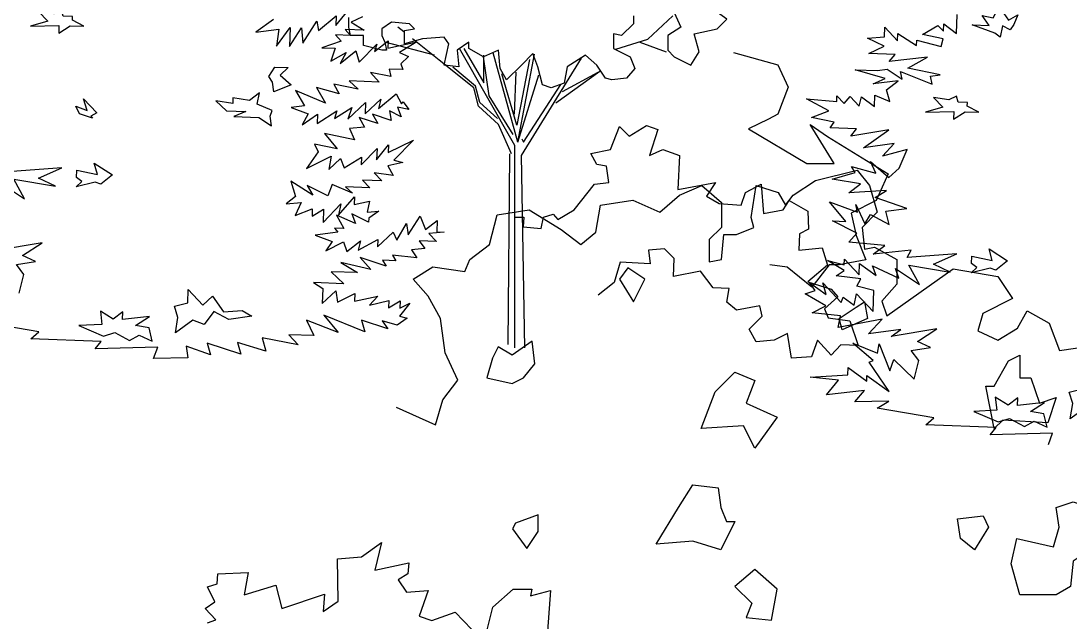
# Model space of a CAD drawing. Header units: inches. Extents: x 11.9 to 85.3, y 21.1 to 37.4.
# Drawn here: x 50.711 to 51.372, y 22.506 to 22.885 of the extents above; entities that cross this region are included whole.
import ezdxf

# ---------------------------------------------------------------- set-up
doc = ezdxf.new("R2010")
doc.units = ezdxf.units.IN
doc.header["$MEASUREMENT"] = 0
doc.layers.add('CAY', color=94, linetype='Continuous')
doc.layers.add('CAY-3', color=61, linetype='Continuous')

# ---------------------------------------------------------------- blocks, each defined once
blk = doc.blocks.new('A$C76451831')
at = {"layer": 'CAY'}
for p, q in [((1479.9, 1929.8), (1538.3, 1944)), ((1538.3, 1944), (1555.9, 1922.7)), ((1288.9, 1909.2), (1320.1, 1922.7)), ((1320.1, 1922.7), (1347.8, 1898.6)), ((1389.7, 1877.9), (1396.8, 1922.7)), ((1396.8, 1922.7), (1427.4, 1912.7)), ((1448.6, 1909.2), (1479.9, 1929.8)), ((1555.9, 1922.7), (1566.6, 1885)), ((1178, 1895), (1223.4, 1902.1)), ((1223.4, 1902.1), (1261.1, 1885)), ((1261.1, 1885), (1288.9, 1909.2)), ((1427.4, 1912.7), (1438, 1895)), ((1438, 1895), (1448.6, 1909.2)), ((1033, 1881.5), (1077.8, 1888.5)), ((1077.8, 1888.5), (1122.6, 1860.8)), ((1171.5, 1857.3), (1178, 1895)), ((1347.8, 1898.6), (1347.8, 1863.8)), ((1022.3, 1839.6), (1033, 1881.5)), ((1393.2, 1863.8), (1389.7, 1877.9)), ((1566.6, 1885), (1545.3, 1863.8)), ((1122.6, 1860.8), (1150.3, 1839.6)), ((1150.3, 1839.6), (1171.5, 1857.3)), ((1347.8, 1863.8), (1330.7, 1846.6)), ((1369, 1853.7), (1393.2, 1863.8)), ((1545.3, 1863.8), (1548.9, 1833.1)), ((1330.7, 1846.6), (1330.7, 1815.4)), ((1347.8, 1818.9), (1351.4, 1853.7)), ((1351.4, 1853.7), (1369, 1853.7)), ((994.6, 1818.9), (1022.3, 1839.6)), ((1548.9, 1833.1), (1563, 1836)), ((1563, 1836), (1594.3, 1818.9)), ((987.6, 1801.8), (994.6, 1818.9)), ((1330.7, 1815.4), (1347.8, 1818.9)), ((1594.3, 1818.9), (1594.3, 1784.1)), ((915, 1791.2), (942.7, 1808.3)), ((942.7, 1808.3), (987.6, 1801.8)), ((1580.1, 1739.3), (1673.3, 1805.4)), ((1673.3, 1805.4), (1735.8, 1794.7)), ((935.7, 1767), (915, 1791.2)), ((1594.3, 1784.1), (1573, 1759.9)), ((1735.8, 1794.7), (1756.4, 1764.1)), ((953.4, 1735.8), (935.7, 1767)), ((1573, 1759.9), (1580.1, 1739.3)), ((1756.4, 1764.1), (1715.1, 1742.8)), ((1715.1, 1742.8), (1708.1, 1718.6)), ((1763.5, 1722.2), (1777.1, 1746.4)), ((1777.1, 1746.4), (1808.3, 1729.3)), ((959.8, 1687.4), (953.4, 1735.8)), ((1808.3, 1729.3), (1822.5, 1690.9)), ((1708.1, 1718.6), (1735.8, 1705.1)), ((1735.8, 1705.1), (1763.5, 1722.2)), ((1822.5, 1690.9), (1870.8, 1698)), ((977.5, 1649), (959.8, 1687.4)), ((956.3, 1621.3), (977.5, 1649)), ((946.3, 1586.5), (956.3, 1621.3)), ((890.9, 1611.3), (946.3, 1586.5)), ((4834.4, 569.5), (4869.4, 602.2)), ((5249.5, 580.4), (5249.9, 590.8)), ((5249.9, 590.8), (5268, 577.1)), ((5268, 577.1), (5268.9, 603.8)), ((4491.5, 579.5), (4483.4, 586)), ((5166.8, 572.4), (5167.3, 586)), ((5167.3, 586), (5185.2, 566.8)), ((5185.2, 566.8), (5185.5, 577.2)), ((5185.5, 577.2), (5211.7, 560.4)), ((5219.9, 576), (5241.7, 588.4)), ((5249.2, 569.6), (5219.9, 576)), ((5241.7, 588.4), (5249.5, 580.4)), ((4534.5, 546.7), (4466.9, 564.4)), ((4541.2, 539.6), (4503.7, 569.7)), ((4789.6, 555.4), (4834.4, 569.5)), ((4823, 565.2), (4860, 551.4)), ((5142.7, 570.6), (5166.8, 572.4)), ((5166.3, 559.3), (5142.7, 570.6)), ((5211.7, 560.4), (5212, 568.1)), ((5212, 568.1), (5246.1, 559.2)), ((5246.1, 559.2), (5249.2, 569.6)), ((4647.3, 419.7), (4569.9, 556)), ((4575.8, 556.2), (4604.1, 507.8)), ((4604.1, 507.8), (4604.1, 546.7)), ((4651.6, 424.8), (4617.3, 549.9)), ((4651.6, 424.8), (4675, 548.1)), ((5144.7, 549.2), (5166.3, 559.3)), ((5181.8, 547.9), (5144.7, 549.2)), ((5173.3, 537.8), (5181.8, 547.9)), ((4589.9, 500.7), (4541.2, 539.6)), ((4602.9, 544.4), (4611.2, 489.7)), ((4668.2, 540.8), (4650.5, 448.4)), ((4656.8, 405.9), (4741.3, 542.4)), ((5227, 544), (5173.3, 537.8)), ((5199.7, 528.7), (5227, 544)), ((4592.3, 503.1), (4560.4, 530.2)), ((4650.5, 448.4), (4629.2, 520.8)), ((4646.9, 463.7), (4649.3, 523.1)), ((4651.6, 424.8), (4681.2, 519.2)), ((4705.1, 479.9), (4766.8, 524.3)), ((4714.5, 496), (4764.5, 523.1)), ((5125.3, 526.3), (5157, 525.2)), ((5167.5, 513.9), (5125.3, 526.3)), ((5157, 525.2), (5170.6, 527)), ((5170.6, 527), (5191.5, 513.1)), ((5189.1, 524.1), (5233.8, 506.2)), ((5191.5, 513.1), (5189.1, 524.1)), ((5244.7, 519.4), (5199.7, 528.7)), ((5231.5, 517.1), (5244.7, 519.4)), ((5233.8, 506.2), (5231.5, 517.1)), ((4598.2, 480.3), (4592.3, 503.1)), ((4659.9, 424.8), (4712.2, 505.4)), ((5150.9, 506.4), (5167.5, 513.9)), ((5185.9, 510.6), (5150.9, 506.4)), ((5169.6, 498), (5185.9, 510.6)), ((4596.6, 475.1), (4589.9, 500.7)), ((4611.2, 489.7), (4644.6, 435.4)), ((5099.7, 481.8), (5100, 489.5)), ((5100, 489.5), (5110.1, 478.8)), ((5110.1, 478.8), (5118.6, 488.9)), ((5118.6, 488.9), (5131.2, 475.3)), ((5131.2, 475.3), (5134.4, 488.3)), ((5134.4, 488.3), (5152.5, 474.6)), ((5152.5, 474.6), (5153.1, 490.4)), ((5153.1, 490.4), (5174, 481.5)), ((5174, 481.5), (5169.6, 498)), ((4624.5, 449.6), (4596.6, 475.1)), ((4623.3, 457.8), (4598.2, 480.3)), ((5057.3, 485.6), (5099.7, 481.8)), ((5088.4, 468.6), (5057.3, 485.6)), ((5064.1, 459.1), (5088.4, 468.6)), ((5096, 452.5), (5064.1, 459.1)), ((4643, 408.3), (4624.5, 449.6)), ((5062.5, 449.6), (5086.7, 432.5)), ((5090.3, 444.6), (5096, 452.5)), ((5127.4, 443.3), (5090.3, 444.6)), ((5119.3, 433.1), (5127.4, 443.3)), ((4657.5, 429.5), (4659.9, 424.8)), ((5172.7, 441.7), (5119.3, 433.1)), ((5137.3, 416.6), (5172.7, 441.7)), ((4647.3, 135.4), (4647.3, 419.7)), ((5180.2, 422.8), (5137.3, 416.6)), ((5163.7, 404.8), (5180.2, 422.8)), ((5198.4, 414.5), (5163.7, 404.8)), ((5187.1, 388.1), (5198.4, 414.5)), ((4638.3, 140.1), (4640.6, 408.3)), ((4661.5, 135.4), (4656.8, 405.9)), ((5120.6, 390.5), (5154.7, 381.1)), ((5125.3, 382.1), (5120.6, 390.5)), ((5154.7, 381.1), (5147.1, 397.2)), ((5147.1, 397.2), (5173, 375)), ((5173, 375), (5187.1, 388.1)), ((5093.2, 372.8), (5125.3, 382.1)), ((5132.9, 366), (5093.2, 372.8)), ((5171.9, 380.3), (5154.8, 342.6)), ((5116.6, 353.4), (5132.9, 366)), ((5169.7, 356.6), (5116.6, 353.4)), ((5153.5, 346.7), (5169.7, 356.6)), ((5112.4, 313.2), (5089.4, 340.8)), ((5089.4, 340.8), (5128.7, 326.2)), ((5154.8, 342.6), (5120.1, 324.9)), ((5198.3, 331.5), (5153.5, 346.7)), ((5120.1, 324.9), (5127.1, 293.6)), ((5126.4, 336.8), (5139.1, 310)), ((5128.7, 326.2), (5126.4, 336.8)), ((5168.7, 327.6), (5198.3, 331.5)), ((5173.5, 308.8), (5168.7, 327.6)), ((5093.9, 313.9), (5112.4, 313.2)), ((5127.7, 296.8), (5093.9, 313.9)), ((5139.1, 310), (5147.2, 322.9)), ((5147.2, 322.9), (5173.5, 308.8)), ((5116.8, 284), (5127.7, 296.8)), ((5167, 279.6), (5116.8, 284)), ((5127.1, 293.6), (5140.7, 259.4)), ((5150.7, 267), (5167, 279.6)), ((5204.4, 272.8), (5150.7, 267)), ((5198.6, 262.6), (5204.4, 272.8)), ((5268.1, 267.9), (5198.6, 262.6)), ((5235.4, 253.2), (5268.1, 267.9)), ((5029.8, 248.8), (5005.7, 252.3)), ((5088.8, 252.3), (5064.6, 221)), ((5110, 244.4), (5086.5, 258.4)), ((5086.5, 258.4), (5110.3, 252.1)), ((5103, 252.3), (5088.8, 252.3)), ((5140.7, 259.4), (5103, 252.3)), ((5110.3, 252.1), (5110.6, 260.2)), ((5110.6, 260.2), (5131.1, 238.2)), ((5131.1, 238.2), (5131.7, 254.1)), ((5131.7, 254.1), (5155.1, 237.4)), ((5155.1, 237.4), (5150.1, 250.7)), ((5150.1, 250.7), (5186.7, 233.6)), ((5200.9, 251.6), (5259, 241.9)), ((5215.8, 224.4), (5200.9, 251.6)), ((5259, 241.9), (5235.4, 253.2)), ((5064.6, 221), (5029.8, 248.8)), ((5098.9, 236.6), (5110, 244.4)), ((5133.6, 232.7), (5098.9, 236.6)), ((5186.7, 233.6), (5182.2, 246.9)), ((5182.2, 246.9), (5215.8, 224.4)), ((5069.2, 216.4), (5061.4, 227.5)), ((5061.4, 227.5), (5084.8, 210.4)), ((5080, 226.9), (5105.7, 199.2)), ((5084.8, 210.4), (5080, 226.9)), ((5127.8, 222.5), (5133.6, 232.7)), ((5151.6, 216.2), (5127.8, 222.5)), ((5055.4, 211.4), (5069.2, 216.4)), ((5084.3, 194.5), (5055.4, 211.4)), ((5105.7, 199.2), (5108.7, 206.8)), ((5108.7, 206.8), (5124.2, 195.8)), ((5124.2, 195.8), (5127.5, 211.6)), ((5127.5, 211.6), (5150.6, 186.8)), ((5150.6, 186.8), (5151.6, 216.2)), ((5065.3, 184.8), (5084.3, 194.5)), ((5105.1, 180.6), (5065.3, 184.8)), ((5101.8, 164.4), (5105.1, 180.6)), ((5163.4, 175.9), (5101.8, 164.4)), ((5144.1, 155.3), (5163.4, 175.9)), ((5240.4, 162.3), (5176.1, 151.4)), ((5213, 144.7), (5240.4, 162.3)), ((5189.6, 161.4), (5144.1, 155.3)), ((5176.1, 151.4), (5189.6, 161.4)), ((5150.9, 117.8), (5122.3, 142.4)), ((5122.3, 142.4), (5156.7, 128.1)), ((5156.7, 128.1), (5159.4, 141.1)), ((5159.4, 141.1), (5174.4, 103.4)), ((5204.4, 131.8), (5231.3, 136.3)), ((5231.3, 136.3), (5213, 144.7)), ((5174.4, 103.4), (5180, 119.1)), ((5180, 119.1), (5208.5, 91.8)), ((5214.8, 117.9), (5204.4, 131.8)), ((5208.5, 91.8), (5214.8, 117.9)), ((5115.3, 97.8), (5115.7, 108.2)), ((5115.7, 108.2), (5141.7, 88.7)), ((5145.4, 115.3), (5150.9, 117.8)), ((5173.4, 74.4), (5145.4, 115.3)), ((5062.2, 94.2), (5115.3, 97.8)), ((5101.9, 90.1), (5062.2, 94.2)), ((5085.3, 69.4), (5101.9, 90.1)), ((5141.7, 88.7), (5142, 96.8)), ((5142, 96.8), (5173.4, 74.4)), ((5138.6, 75.7), (5085.3, 69.4)), ((5124.9, 59.8), (5138.6, 75.7)), ((5172.9, 60.9), (5124.9, 59.8)), ((5156.3, 51), (5172.9, 60.9)), ((5236, 37.4), (5156.3, 51)), ((5224.8, 27.3), (5236, 37.4)), ((5323.5, 23.9), (5224.8, 27.3)), ((5314.9, 13.3), (5323.5, 23.9)), ((5402.9, 15.7), (5314.9, 13.3)), ((5396.9, 0), (5402.9, 15.7))]:
    blk.add_line(p, q, dxfattribs=at)
for points in [[(1240.2, 1791.1), (1216.4, 1806.9), (1204.5, 1791.1), (1224.3, 1759.4)], [(1537.1, 1751.5), (1548.9, 1759.4), (1552.9, 1735.6), (1517.3, 1719.8), (1513.3, 1735.6)], [(1085.8, 1672.3), (1081.8, 1704), (1054.1, 1684.2), (1034.3, 1696), (1026.4, 1680.2), (1018.5, 1652.5), (1054.1, 1644.6), (1069.9, 1652.5)], [(1750.8, 1676.2), (1766.7, 1684.2), (1766.7, 1652.5), (1782.5, 1652.5), (1794.4, 1616.8), (1818.1, 1624.8), (1806.3, 1589.1), (1742.9, 1593.1), (1731.1, 1581.2), (1719.2, 1640.6), (1731.1, 1640.6)], [(1339.1, 1632.7), (1366.8, 1660.4), (1394.5, 1648.5), (1382.7, 1616.8), (1426.2, 1597), (1394.5, 1553.5), (1378.7, 1585.2), (1319.3, 1581.2)], [(1287.7, 1470.3), (1307.5, 1502), (1343.1, 1498), (1347, 1470.3), (1355, 1450.5), (1366.8, 1450.5), (1347, 1410.9), (1307.5, 1422.8), (1256, 1418.8)], [(1754.8, 1391.1), (1762.7, 1426.7), (1814.2, 1414.8), (1822.1, 1442.6), (1818.1, 1470.3), (1841.9, 1478.2), (1877.5, 1466.3), (1865.7, 1410.9), (1841.9, 1395), (1837.9, 1359.4), (1818.1, 1347.5), (1766.7, 1347.5)], [(1058.5, 1448.2), (1054.5, 1440.3), (1074.3, 1412.6), (1090.2, 1436.3), (1090.2, 1460.1)], [(1683.5, 1426.7), (1679.6, 1454.5), (1715.2, 1458.4), (1723.1, 1442.6), (1703.3, 1410.9)], [(1418.3, 1311.9), (1426.2, 1355.4), (1394.5, 1383.2), (1366.8, 1359.4), (1390.6, 1335.6), (1382.7, 1315.8)], [(4892.2, 660), (4885.5, 671.4), (4869.4, 671.4), (4869.4, 643.8), (4852.9, 632), (4836.8, 636.8), (4843.9, 609.2), (4871.4, 606.9), (4880.8, 586), (4862.3, 574.6), (4862.3, 553.8), (4871.4, 544.4), (4894.6, 533), (4906.4, 551.4), (4899.3, 576.6), (4931.5, 583.7), (4945.3, 597.4), (4922.5, 613.6), (4915.4, 636.8), (4889.8, 630.1)], [(4013.2, 601.7), (4010.8, 609.9), (4000.2, 604.8), (3978.6, 608.3), (3991.7, 594.7), (3967.4, 587.4), (4007.3, 588.7), (4006.9, 577.9), (4023.2, 588.2), (4042.2, 587.5), (4026.2, 596.2), (4026.3, 601.2)], [(5321.5, 577.9), (5289.7, 589.5), (5313.7, 588.6), (5303.8, 602.6), (5319.5, 599.3), (5327.8, 614.9), (5340.7, 595.8), (5354.1, 603.5), (5348.2, 590.1), (5343, 582.6), (5332.3, 588), (5329, 572.2)], [(4307.3, 508.9), (4302.2, 516.8), (4310.3, 530.1), (4329.4, 529.4), (4318.1, 518.9), (4333.5, 505.2), (4309.1, 495.2)], [(4303.8, 461), (4306.8, 469), (4285.8, 477.9), (4289, 493.7), (4275.1, 483.3), (4251.6, 486.8), (4251.4, 479.1), (4227.5, 482.7), (4242.8, 468.5), (4269.5, 467.6), (4253, 460.5), (4287.8, 459.2), (4306, 447.7)], [(5270.1, 480.9), (5267.7, 489.1), (5257.1, 484.1), (5235.4, 487.5), (5248.5, 473.9), (5224.3, 466.6), (5264.2, 467.9), (5263.8, 457.1), (5280, 467.4), (5299.1, 466.7), (5283, 475.4), (5283.2, 480.4)], [(4054.6, 458.4), (4036.2, 464.5), (4031.1, 475.1), (4046.8, 469.1), (4041.9, 485.6), (4060.3, 465.9), (4052, 461.2)], [(4032, 374.8), (4032.4, 385.2), (4061.2, 379.2), (4056.8, 395.2), (4082.5, 378.5), (4066.1, 365.4), (4058.1, 368.4), (4031.6, 361.7), (4039.5, 369.1)], [(5288.9, 254), (5289.3, 264.4), (5318.1, 258.4), (5313.6, 274.5), (5339.3, 257.7), (5323, 244.7), (5315, 247.7), (5288.4, 240.9), (5296.4, 248.3)], [(4174.2, 178.1), (4169.4, 194.1), (4188.1, 198.9), (4188.8, 217.4), (4209.3, 195.4), (4222.9, 208.1), (4238.4, 186.2), (4264.8, 188), (4278.1, 179.9), (4245.8, 175.6), (4224.8, 186.7), (4211.1, 168.6), (4195.4, 174.6), (4170.8, 156.9)], [(4138.2, 144.9), (4133.9, 163.6), (4114.9, 167), (4134.4, 179.5), (4096.7, 175.3), (4097, 186.2), (4083.5, 175.8), (4065.4, 187.3), (4067.4, 168.6), (4035.2, 167), (4069.6, 152.2), (4085.6, 157.1), (4106.5, 146), (4119.9, 153.2)], [(5431.1, 57.3), (5426.2, 73.3), (5445, 78.1), (5445.6, 96.7), (5466.2, 74.6), (5479.7, 87.3), (5495.3, 65.5), (5521.6, 67.3), (5535, 59.1), (5502.6, 54.8), (5481.7, 65.9), (5467.9, 47.8), (5452.3, 53.8), (5427.7, 36.1)], [(5395.1, 24.1), (5390.7, 42.8), (5371.8, 46.2), (5391.3, 58.7), (5353.5, 54.6), (5353.9, 65.4), (5340.4, 55), (5322.2, 66.5), (5324.3, 47.9), (5292.1, 46.3), (5326.4, 31.5), (5342.5, 36.4), (5363.4, 25.2), (5376.8, 32.4)]]:
    blk.add_lwpolyline(points, close=True, dxfattribs=at)
for points in [[(625.9, 1308.2), (637.6, 1312.5), (622.8, 1328.3), (636.5, 1337.8), (625.9, 1358.9), (639.7, 1363.1), (640.7, 1376.8), (682.9, 1378.9), (677.6, 1347.3), (721.9, 1361), (730.4, 1328.3), (790.5, 1348.3), (788.4, 1324.1), (809.5, 1338.8), (808.4, 1397.9), (842.2, 1401.1), (870.6, 1421.1), (861.1, 1382.1), (908.6, 1392.6), (907.6, 1376.8), (893.8, 1368.4), (905.4, 1351.5), (936, 1353.6), (923.4, 1317.7), (941.3, 1311.4), (974, 1323), (997.2, 1298.7)], [(1018.3, 1296.6), (1026.7, 1330.4), (1055.2, 1355.7), (1081.6, 1355.7), (1079.5, 1346.2), (1107.9, 1353.6), (1102.7, 1284)], [(3951.6, 212.6), (3957.9, 238.7), (3947.6, 252.6), (3974.4, 257.1), (3956.2, 265.5), (3983.5, 283.1), (3919.2, 272.2)], [(3925.3, 367.6), (3958.9, 345.2), (3944, 372.4), (4002.2, 362.7), (3978.5, 373.9), (4011.2, 388.7), (3941.7, 383.4)], [(4308.5, 596.8), (4283.9, 579.1), (4316.2, 583.4), (4312.6, 559.5), (4332.1, 585.5), (4331.2, 558.8), (4348, 585), (4349.9, 563.6), (4369.6, 594.7), (4371.9, 581.4), (4396.6, 601.9), (4396.1, 588.3), (4421.2, 619.6)], [(4433.7, 600.6), (4417.6, 593), (4435.8, 581.9), (4409.1, 582.8), (4416.9, 574.4), (4395.7, 575.2), (4403.5, 566.7), (4376.5, 557.2), (4395, 556.6), (4388.9, 538.2), (4410.7, 550.6), (4402.4, 535), (4424.3, 552.8), (4428.8, 536.8), (4453.7, 562.3), (4450.6, 551.9), (4469.7, 567.1), (4469.3, 556.7), (4510, 565.7), (4485.4, 550.7), (4498.4, 544.8), (4487.6, 534.8), (4490, 526.5), (4471, 527.2), (4473.4, 516.7), (4444.6, 522.7), (4457.2, 509.1), (4414.7, 510.6), (4427.4, 499.2), (4393.2, 505.9), (4400.9, 492.5), (4369.1, 501.3), (4381.4, 479.5), (4339.5, 497.3), (4352.3, 475.6), (4333.6, 473.5), (4357.4, 464.5), (4348.7, 449), (4370.5, 464.1), (4370, 450.9), (4397.4, 468.6), (4394.3, 457.8), (4418.8, 473.3), (4412.8, 457.1), (4437.7, 480.3), (4437.1, 464.5), (4459.1, 485), (4455.9, 472), (4480.7, 492.4), (4488.3, 478.5), (4490.7, 481.2), (4498.5, 470.5), (4482.7, 473.7), (4487.7, 460), (4471.7, 468.7), (4473.9, 455), (4447.5, 464.1), (4455.2, 450.7), (4428.8, 459.3), (4436.5, 445.9), (4415.1, 443.9), (4422.2, 427.8), (4380, 437), (4398.2, 415), (4366.3, 421.6), (4371.3, 411), (4354.7, 387.5), (4389.7, 404.9), (4386.3, 386.4), (4402.7, 401.7), (4407.7, 388.4), (4432.3, 403.4), (4431.9, 392.6), (4454, 415.8), (4453.4, 400), (4470, 420.7), (4469.7, 410.3), (4505.2, 427.6), (4477.4, 399.1), (4490.4, 396), (4469, 391.3), (4476.7, 377.8), (4450.1, 381.5), (4460.6, 370.2), (4433.8, 371.2), (4443.9, 360.4), (4409.5, 361.6), (4419.6, 353.1), (4391, 365), (4385, 349.3), (4356.1, 363.5), (4363.8, 350.1), (4332.7, 369.7), (4339.7, 348.2), (4326.2, 337.8), (4347.6, 339.7), (4338.8, 321.5), (4363.1, 331), (4362.7, 320.6), (4379, 330.5), (4378.3, 311.9), (4403.2, 337.8), (4400, 322), (4422.2, 348), (4421.8, 337.1), (4443.2, 341.8), (4440, 326.1), (4456.3, 327.8), (4442.4, 317.8), (4442.2, 312.4), (4418.6, 324.1), (4423.6, 310.3), (4397.2, 322.1), (4407.5, 303.2), (4394.3, 303.7), (4399.1, 298), (4367.2, 293.7), (4391, 285.2), (4382.3, 271.9), (4406.8, 284.6), (4411.8, 270.9), (4430.9, 286.1), (4427.7, 273), (4455, 287.9), (4454.6, 277.5), (4476.6, 298.1), (4481.7, 287), (4495.6, 310.5), (4497.8, 294.6), (4514.6, 320.8), (4522.1, 301.9), (4538.4, 314.5), (4537.8, 298.6), (4548.2, 298.3), (4526.8, 296.3), (4537.3, 285.1), (4513.3, 285.9), (4521.1, 275.2), (4502.5, 273.1), (4509.8, 262), (4475.5, 265.9), (4480.6, 258), (4461.6, 258.7), (4466.8, 250.4), (4430.1, 262.5), (4445.3, 245.7), (4403.1, 255.3), (4426.6, 241.3), (4389.5, 242.6), (4407.5, 225.7), (4364.9, 227.2), (4377.8, 219), (4377, 197.7), (4396.2, 215.6), (4398.4, 199.7), (4422.9, 212), (4422.5, 201.1), (4454.9, 208.2), (4443.6, 195.4), (4470.5, 202.2), (4470.2, 191.8), (4486.4, 201.6), (4486, 191.2), (4499.9, 198.4), (4485.6, 180.3), (4496.4, 177.2), (4482.5, 167.3), (4461.4, 173.5), (4469.1, 162.3), (4432.4, 174.5), (4436.8, 158), (4379.2, 181.3), (4399.6, 157), (4354.9, 174.5), (4365, 152.8), (4330.2, 154), (4343.3, 140), (4292.9, 149.9), (4297.7, 131.1), (4258.2, 142.9), (4262.6, 126.9), (4215.6, 142.2), (4220, 125.7), (4186, 137.8), (4188.1, 121.8), (4140.1, 120.8), (4146.1, 136.4), (4058.1, 134.1), (4066.6, 144.6), (3967.9, 148.1), (3979.1, 158.1), (3899.4, 171.8)], [(4814, 602.2), (4814, 590.8), (4797.5, 574.6), (4786.1, 576.6), (4786.1, 556.2), (4809.3, 544.4), (4816, 528.2), (4804.6, 514.5), (4783.7, 512.1), (4774.7, 514.5), (4762.9, 533), (4746.8, 546.7), (4721.2, 530.6), (4716.9, 507.4), (4698.4, 500.7), (4686.6, 505), (4679.9, 530.6), (4672.9, 549.1), (4656.8, 533), (4635.9, 512.1), (4626.9, 528.2), (4624.5, 553.8), (4603.7, 544.4), (4582.9, 556.2), (4582.9, 565.2), (4566.7, 553.8), (4569.1, 530.6), (4548.3, 533), (4554.9, 562.8), (4548.3, 572.3), (4518, 569.9), (4492.8, 562.8), (4492.8, 581.3), (4506.6, 583.7), (4499.5, 590.8), (4474.4, 593.1), (4460.6, 583.7), (4460.6, 574.6), (4464.9, 565.2), (4467.3, 553.8), (4460.6, 553.8), (4435.1, 560.5), (4435.1, 574.6), (4416.6, 574.6), (4414.2, 586), (4414.2, 599.8)]]:
    blk.add_lwpolyline(points, dxfattribs=at)
at = {"layer": 'CAY-3'}
for p, q in [((4954.6, 550.5), (5017.1, 533.4)), ((5017.1, 533.4), (5031.3, 502.1)), ((5031.3, 502.1), (5017.1, 463.8)), ((5017.1, 463.8), (5003.6, 456.7)), ((5003.6, 456.7), (4975.9, 443.1)), ((4975.9, 443.1), (5057.6, 394.5)), ((5095.9, 394.5), (5062.5, 449.6)), ((5086.7, 432.5), (5171.9, 380.3)), ((5057.6, 394.5), (5095.9, 394.5))]:
    blk.add_line(p, q, dxfattribs=at)
blk.add_lwpolyline([(4646.7, 319.2), (4660.4, 319.2), (4659.4, 305.5), (4684.7, 303.3), (4687.9, 319.2), (4701.6, 323.4), (4707.9, 316), (4731.1, 329.7), (4759.6, 365.6), (4779.6, 367.7), (4776.4, 390.9), (4762.7, 393), (4754.3, 408.8), (4781.7, 414.1), (4794.4, 446.8), (4808.1, 433.1), (4832.3, 447.8), (4848.2, 442.6), (4836.6, 405.7), (4855.5, 414.1), (4878.8, 405.7), (4876.6, 358.2), (4929.4, 367.7), (4916.7, 348.7), (4934.6, 338.2), (4965.2, 336), (4971.6, 354), (4993.7, 365.6), (4996.9, 324.4), (5024.3, 329.7), (5032.7, 342.4), (5059.1, 327.6), (5060.2, 302.3), (5047.5, 296), (5046.4, 272.8), (5079.1, 275.9), (5086.5, 251.7), (5059.1, 228.5), (5091.8, 217.9), (5101.3, 207.4), (5082.3, 190.5), (5087.6, 177.8), (5118.2, 173.6), (5129.8, 138.8), (5105.5, 139.9), (5091.8, 125.1), (5072.8, 146.2), (5064.4, 123), (5035.9, 120.9), (5030.6, 155.7), (5011.6, 146.2), (4986.3, 144.1), (4976.8, 162), (4994.8, 179.9), (4991.6, 194.7), (4958.9, 188.4), (4945.2, 200), (4948.4, 219), (4926.2, 220), (4908.3, 243.2), (4870.3, 235.8), (4871.4, 261.2), (4857.7, 274.9), (4835.5, 272.8), (4837.6, 253.8), (4795.4, 255.9), (4787, 227.4), (4764.8, 209.5)], dxfattribs=at)

msp = doc.modelspace()

# ---------------------------------------------------------------- block references
at = {"layer": 'CAY', "xscale": 0.0004489089019145984, "yscale": 0.0004489089019145984, "zscale": 0.0004489089019145984}
for p in [(48.93576, 22.6181), (50.54729, 21.91828)]:
    msp.add_blockref('A$C76451831', p, dxfattribs=at)

doc.saveas('drawing.dxf')
